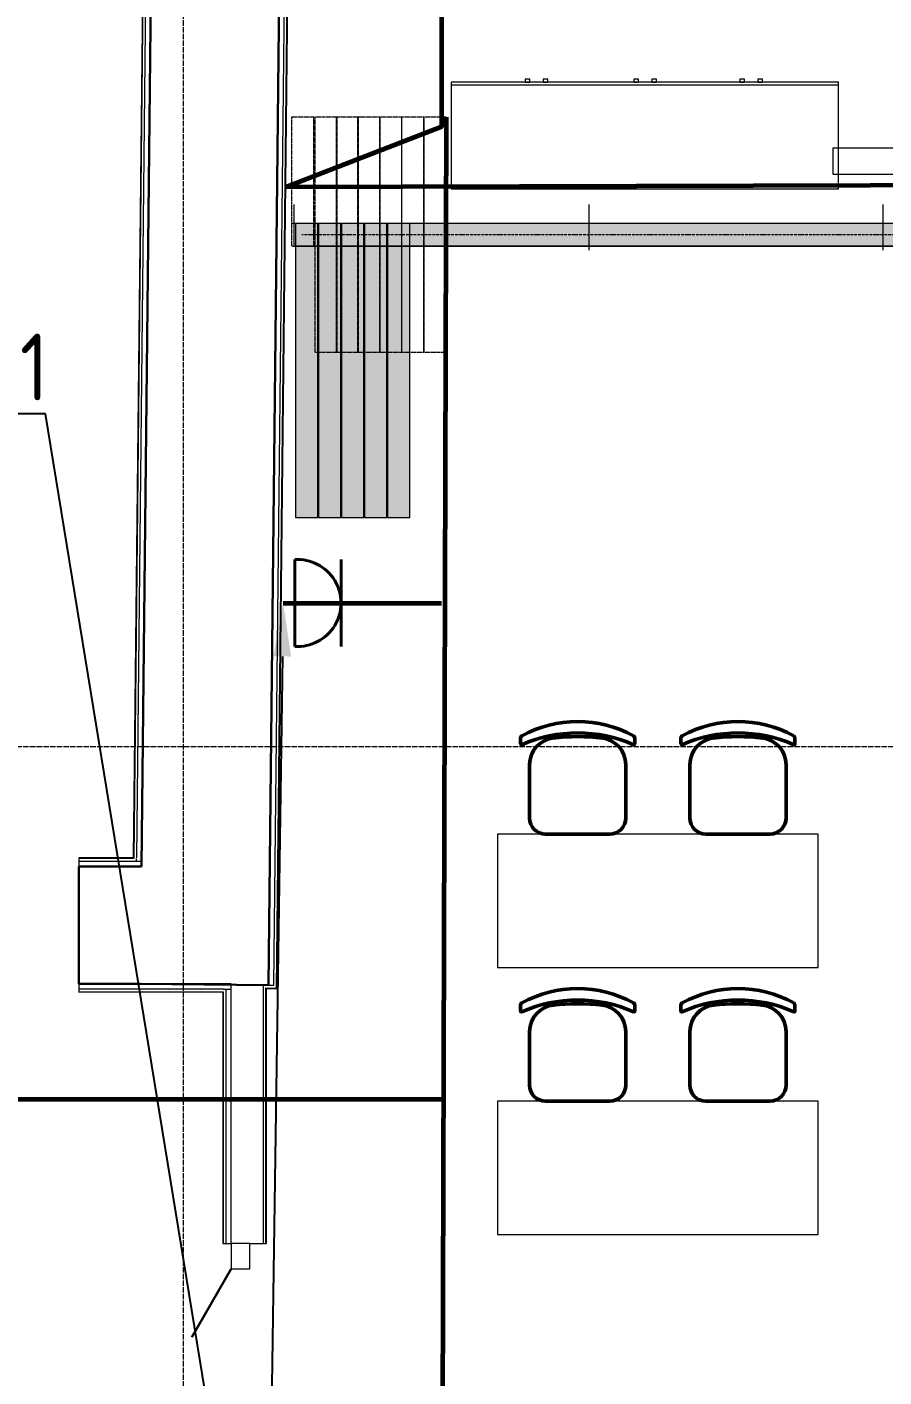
# Model space of a CAD drawing. Header units: millimetres. Extents: x -32 to 417638015, y -35 to 175284279.
# Drawn here: x 417438932 to 417442140, y 175242370 to 175247425 of the extents above; entities that cross this region are included whole.
import ezdxf
from ezdxf import colors
from ezdxf.entities.mleader import LeaderData, LeaderLine
from ezdxf.math import Vec2, Vec3

# ---------------------------------------------------------------- set-up
doc = ezdxf.new("R2010")
doc.units = ezdxf.units.MM
for name, pattern in [('ADSK_Линия сетки', [25, 20, -2.5, 0, -2.5]), ('ADSK_Осевая', [14, 10, -2, 0, -2]), ('ADSK_Штриховая_ш3 п1_5', [4.5, 3, -1.5])]:
    doc.linetypes.add(name, pattern=pattern)
for name, color, linetype, lineweight in [('_ЭМ_В полу', 26, 'Кабель в трубе', 60), ('_ЭМ_гофра', 5, 'Continuous', 60), ('Двери', 7, 'Continuous', 9), ('Оси', 253, 'Continuous', 9), ('Стены наружные', 7, 'Continuous', 18), ('Стены несущие', 7, 'Continuous', 30), ('Стены отделка', 7, 'Continuous', 30), ('Стены перегородки', 7, 'Continuous', 30), ('Стены штриховка', 7, 'Continuous', 9), ('ТХ', 5, 'Continuous', 0), ('ТХ_Задание ЭОМ_СС', 6, 'Continuous', 0), ('Узлы', 7, 'Continuous', 18), ('ШТРИХОВКА', 252, 'Continuous', 15), ('ЭМ', 5, 'Continuous', 40)]:
    doc.layers.add(name, color=color, linetype=linetype, lineweight=lineweight)
doc.layers.add('_ЭМ_Надписи', color=7, linetype='Continuous')
doc.layers.add('Линии', color=7, linetype='Continuous', lineweight=9, true_color=0x00a600)
doc.styles.add('ЭОМ', font='isocpeur.ttf', dxfattribs={"width": 0.85, "height": 250})
doc.linetypes.add('Кабель в трубе', pattern='A,8,[133,ltypeshp.shx,S=1,R=0,X=10,Y=1.3],-3,[130,ltypeshp.shx,S=1.5,R=-45,X=-1.5,Y=0],8', length=19)

# ---------------------------------------------------------------- blocks, each defined once
blk = doc.blocks.new('_ЭМ_ТХ2_4 Этаж')
at = {"color": 8, "linetype": 'Continuous'}
blk.add_line((57716.9, 15511.8), (56266.9, 15511.8), dxfattribs=at)
at = {"color": 8, "linetype": 'ByBlock', "lineweight": -2}
for p, q in [((56527.4, 13067.1), (56527.4, 13045.4)), ((56527.4, 13067.1), (56527.4, 13045.4)), ((56954.4, 13067.1), (56954.4, 13045.4)), ((56954.4, 13067.1), (56954.4, 13045.4)), ((57127.4, 13067.1), (57127.4, 13045.4)), ((57127.4, 13067.1), (57127.4, 13045.4)), ((57554.4, 13067.1), (57554.4, 13045.4)), ((57554.4, 13067.1), (57554.4, 13045.4)), ((56560.9, 12768.1), (56560.9, 12968.4)), ((56560.9, 12768.1), (56560.9, 12968.4)), ((56920.9, 12768.1), (56920.9, 12968.4)), ((56920.9, 12768.1), (56920.9, 12968.4)), ((57160.9, 12768.1), (57160.9, 12968.4)), ((57160.9, 12768.1), (57160.9, 12968.4)), ((57520.9, 12768.1), (57520.9, 12968.4)), ((57520.9, 12768.1), (57520.9, 12968.4)), ((56861, 12708.1), (56620.9, 12708.1)), ((56861, 12708.1), (56620.9, 12708.1)), ((57461, 12708.1), (57220.9, 12708.1)), ((57461, 12708.1), (57220.9, 12708.1)), ((56527.4, 12067.1), (56527.4, 12045.4)), ((56527.4, 12067.1), (56527.4, 12045.4)), ((56954.4, 12067.1), (56954.4, 12045.4)), ((56954.4, 12067.1), (56954.4, 12045.4)), ((57127.4, 12067.1), (57127.4, 12045.4)), ((57127.4, 12067.1), (57127.4, 12045.4)), ((57554.4, 12067.1), (57554.4, 12045.4)), ((57554.4, 12067.1), (57554.4, 12045.4)), ((56560.9, 11768.1), (56560.9, 11968.4)), ((56560.9, 11768.1), (56560.9, 11968.4)), ((56920.9, 11768.1), (56920.9, 11968.4)), ((56920.9, 11768.1), (56920.9, 11968.4)), ((57160.9, 11768.1), (57160.9, 11968.4)), ((57160.9, 11768.1), (57160.9, 11968.4)), ((57520.9, 11768.1), (57520.9, 11968.4)), ((57520.9, 11768.1), (57520.9, 11968.4)), ((56861, 11708.1), (56620.9, 11708.1)), ((56861, 11708.1), (56620.9, 11708.1)), ((57461, 11708.1), (57220.9, 11708.1)), ((57461, 11708.1), (57220.9, 11708.1))]:
    blk.add_line(p, q, dxfattribs=at)
at = {"color": 8, "linetype": 'Continuous'}
for points in [[(57716.9, 15123.9), (57716.9, 15523.9), (56266.9, 15523.9), (56266.9, 15123.9)], [(56544, 15523.9), (56561.4, 15523.9), (56561.4, 15534.1), (56544, 15534.1)], [(56611.7, 15523.9), (56629, 15523.9), (56629, 15534.1), (56611.7, 15534.1)], [(56951, 15523.9), (56968.4, 15523.9), (56968.4, 15534.1), (56951, 15534.1)], [(57018.7, 15523.9), (57036.1, 15523.9), (57036.1, 15534.1), (57018.7, 15534.1)], [(57347.9, 15523.9), (57365.3, 15523.9), (57365.3, 15534.1), (57347.9, 15534.1)], [(57415.6, 15523.9), (57433, 15523.9), (57433, 15534.1), (57415.6, 15534.1)]]:
    blk.add_lwpolyline(points, close=True, dxfattribs=at)
at = {"color": 8, "linetype": 'ByBlock', "lineweight": -2}
for centre, radius, start, end in [((56740.9, 12699), 430.5, 60.9917, 119.0083), ((56740.9, 12699), 430.5, 60.9917, 119.0083), ((57340.9, 12699), 430.5, 60.9917, 119.0083), ((57340.9, 12699), 430.5, 60.9917, 119.0083), ((56537.4, 13067.1), 10, 121.9317, 180), ((56537.4, 13067.1), 10, 121.9317, 180), ((56530.4, 13045.4), 3, 180, 296.1022), ((56530.4, 13045.4), 3, 180, 296.1022), ((56740.9, 12565.7), 520.8, 66.3195, 113.6805), ((56740.9, 12565.7), 520.8, 66.3195, 113.6805), ((56660.9, 12968.4), 100, 95.7416, 180), ((56660.9, 12968.4), 100, 95.7416, 180), ((56740.9, 12272.5), 800.4, 83.247, 96.753), ((56740.9, 12272.5), 800.4, 83.247, 96.753), ((56820.9, 12968.4), 100, 0, 84.2584), ((56820.9, 12968.4), 100, 0, 84.2584), ((56944.4, 13067.1), 10, 0, 58.0683), ((56944.4, 13067.1), 10, 0, 58.0683), ((56951.4, 13045.4), 3, 243.8978, 0), ((56951.4, 13045.4), 3, 243.8978, 0), ((57137.4, 13067.1), 10, 121.9317, 180), ((57137.4, 13067.1), 10, 121.9317, 180), ((57130.4, 13045.4), 3, 180, 296.1022), ((57130.4, 13045.4), 3, 180, 296.1022), ((57340.9, 12565.7), 520.8, 66.3195, 113.6805), ((57340.9, 12565.7), 520.8, 66.3195, 113.6805), ((57260.9, 12968.4), 100, 95.7416, 180), ((57260.9, 12968.4), 100, 95.7416, 180), ((57340.9, 12272.5), 800.4, 83.247, 96.753), ((57340.9, 12272.5), 800.4, 83.247, 96.753), ((57420.9, 12968.4), 100, 0, 84.2584), ((57420.9, 12968.4), 100, 0, 84.2584), ((57544.4, 13067.1), 10, 0, 58.0683), ((57544.4, 13067.1), 10, 0, 58.0683), ((57551.4, 13045.4), 3, 243.8978, 0), ((57551.4, 13045.4), 3, 243.8978, 0), ((56620.9, 12768.1), 60, 180, 270), ((56620.9, 12768.1), 60, 180, 270), ((56860.9, 12768.1), 60, 270, 0), ((56860.9, 12768.1), 60, 270, 0), ((57220.9, 12768.1), 60, 180, 270), ((57220.9, 12768.1), 60, 180, 270), ((57460.9, 12768.1), 60, 270, 0), ((57460.9, 12768.1), 60, 270, 0), ((56740.9, 11565.7), 520.8, 66.3195, 113.6805), ((56740.9, 11565.7), 520.8, 66.3195, 113.6805), ((56740.9, 11699), 430.5, 60.9917, 119.0083), ((56740.9, 11699), 430.5, 60.9917, 119.0083), ((57340.9, 11565.7), 520.8, 66.3195, 113.6805), ((57340.9, 11565.7), 520.8, 66.3195, 113.6805), ((57340.9, 11699), 430.5, 60.9917, 119.0083), ((57340.9, 11699), 430.5, 60.9917, 119.0083), ((56537.4, 12067.1), 10, 121.9317, 180), ((56537.4, 12067.1), 10, 121.9317, 180), ((56530.4, 12045.4), 3, 180, 296.1022), ((56530.4, 12045.4), 3, 180, 296.1022), ((56660.9, 11968.4), 100, 95.7416, 180), ((56660.9, 11968.4), 100, 95.7416, 180), ((56740.9, 11272.5), 800.4, 83.247, 96.753), ((56740.9, 11272.5), 800.4, 83.247, 96.753), ((56820.9, 11968.4), 100, 0, 84.2584), ((56820.9, 11968.4), 100, 0, 84.2584), ((56944.4, 12067.1), 10, 0, 58.0683), ((56944.4, 12067.1), 10, 0, 58.0683), ((56951.4, 12045.4), 3, 243.8978, 0), ((56951.4, 12045.4), 3, 243.8978, 0), ((57137.4, 12067.1), 10, 121.9317, 180), ((57137.4, 12067.1), 10, 121.9317, 180), ((57130.4, 12045.4), 3, 180, 296.1022), ((57130.4, 12045.4), 3, 180, 296.1022), ((57260.9, 11968.4), 100, 95.7416, 180), ((57260.9, 11968.4), 100, 95.7416, 180), ((57340.9, 11272.5), 800.4, 83.247, 96.753), ((57340.9, 11272.5), 800.4, 83.247, 96.753), ((57420.9, 11968.4), 100, 0, 84.2584), ((57420.9, 11968.4), 100, 0, 84.2584), ((57544.4, 12067.1), 10, 0, 58.0683), ((57544.4, 12067.1), 10, 0, 58.0683), ((57551.4, 12045.4), 3, 243.8978, 0), ((57551.4, 12045.4), 3, 243.8978, 0), ((56620.9, 11768.1), 60, 180, 270), ((56620.9, 11768.1), 60, 180, 270), ((56860.9, 11768.1), 60, 270, 0), ((56860.9, 11768.1), 60, 270, 0), ((57220.9, 11768.1), 60, 180, 270), ((57220.9, 11768.1), 60, 180, 270), ((57460.9, 11768.1), 60, 270, 0), ((57460.9, 11768.1), 60, 270, 0)]:
    blk.add_arc(centre, radius, start, end, dxfattribs=at)
at = {"layer": 'Линии', "color": 8, "linetype": 'ADSK_Штриховая_ш3 п1_5'}
for p, q in [((55669.1, 15392), (55669.1, 14910)), ((55753.1, 15392), (55669.1, 15392)), ((55753.1, 14910), (55753.1, 15392)), ((55757.1, 15392), (55757.1, 14512)), ((55841.1, 15392), (55757.1, 15392)), ((55837.1, 15392), (55837.1, 14512)), ((55921.1, 15392), (55837.1, 15392)), ((55841.1, 14512), (55841.1, 15392)), ((55917.1, 15392), (55917.1, 14512)), ((56001.1, 15392), (55917.1, 15392)), ((55921.1, 14512), (55921.1, 15392)), ((55999.1, 15392), (55999.1, 14512)), ((56083.1, 15392), (55999.1, 15392)), ((56001.1, 14512), (56001.1, 15392)), ((56081.1, 15392), (56081.1, 14512)), ((56165.1, 15392), (56081.1, 15392)), ((56083.1, 14512), (56083.1, 15392)), ((56165.1, 15392), (56165.1, 14512)), ((56249.1, 15392), (56165.1, 15392)), ((56165.1, 14512), (56165.1, 15392)), ((56249.1, 14512), (56249.1, 15392)), ((55757.1, 14512), (55841.1, 14512)), ((55837.1, 14512), (55921.1, 14512)), ((55917.1, 14512), (56001.1, 14512)), ((55999.1, 14512), (56083.1, 14512)), ((56081.1, 14512), (56165.1, 14512)), ((56165.1, 14512), (56249.1, 14512))]:
    blk.add_line(p, q, dxfattribs=at)
at = {"layer": 'Линии', "color": 8}
for p, q in [((61184.5, 14994), (55673.1, 14994)), ((55673.1, 14910), (61184.5, 14910))]:
    blk.add_line(p, q, dxfattribs=at)
at = {"layer": 'Линии', "color": 8, "linetype": 'ADSK_Осевая', "lineweight": 18}
blk.add_line((61184.5, 14952), (55708.3, 14952), dxfattribs=at)
at = {"layer": 'ТХ', "color": 8}
for p, q in [((57640.9, 12708.1), (56440.9, 12708.1)), ((56440.9, 12708.1), (56440.9, 12208.1)), ((57640.9, 12208.1), (57640.9, 12708.1)), ((56440.9, 12208.1), (57640.9, 12208.1)), ((57640.9, 11708.1), (56440.9, 11708.1)), ((56440.9, 11708.1), (56440.9, 11208.1)), ((57640.9, 11208.1), (57640.9, 11708.1)), ((56440.9, 11208.1), (57640.9, 11208.1))]:
    blk.add_line(p, q, dxfattribs=at)
blk.add_lwpolyline([(59697.2, 15177.6), (57697.2, 15177.6), (57697.2, 15277.6), (59697.2, 15277.6)], close=True, dxfattribs=at)
blk = doc.blocks.new('План 4 этажа')
at = {"layer": 'Узлы'}
for points in [[(50034.035, 15148.902), (55276.035, 15148.902), (55276.035, 15232.902), (49776.035, 15232.902), (49776.035, 15148.902), (50032.035, 15148.902)], [(49860.035, 14132.902), (49860.035, 15148.902), (49776.035, 15148.902), (49776.035, 14132.902)], [(49946.035, 14132.902), (49946.035, 15148.902), (49862.035, 15148.902), (49862.035, 14132.902)], [(50032.035, 14132.902), (50032.035, 15148.902), (49948.035, 15148.902), (49948.035, 14132.902)], [(50118.035, 14132.902), (50118.035, 15148.902), (50034.035, 15148.902), (50034.035, 14132.902)], [(50204.035, 14132.902), (50204.035, 15148.902), (50120.035, 15148.902), (50120.035, 14132.902)]]:
    blk.add_hatch(color=8, dxfattribs=at).paths.add_polyline_path(points)
at = {"layer": 'Двери', "color": 8}
for p, q in [((49605.554, 11413.902), (49535.554, 11413.902)), ((49535.554, 11413.902), (49535.554, 11318.902)), ((49605.554, 11318.902), (49605.554, 11413.902)), ((49535.554, 11318.902), (49605.554, 11318.902))]:
    blk.add_line(p, q, dxfattribs=at)
at = {"layer": 'Двери', "color": 8, "lineweight": 30}
blk.add_line((49535.554, 11318.902), (49388.054, 11063.424), dxfattribs=at)
at = {"layer": 'Линии', "color": 8}
for p, q in [((49771.035, 15148.902), (49771.035, 15303.902)), ((50876.035, 15133.902), (50876.035, 15303.902)), ((51976.035, 15133.902), (51976.035, 15303.902)), ((55276.035, 15232.902), (49776.035, 15232.902)), ((49776.035, 15232.902), (49776.035, 15148.902)), ((49776.035, 15232.902), (49776.035, 14132.902)), ((49860.035, 15232.902), (49776.035, 15232.902)), ((49860.035, 14132.902), (49860.035, 15232.902)), ((49862.035, 15232.902), (49862.035, 14132.902)), ((49946.035, 15232.902), (49862.035, 15232.902)), ((49946.035, 14132.902), (49946.035, 15232.902)), ((49948.035, 15232.902), (49948.035, 14132.902)), ((50032.035, 15232.902), (49948.035, 15232.902)), ((50032.035, 14132.902), (50032.035, 15232.902)), ((50034.035, 15232.902), (50034.035, 14132.902)), ((50118.035, 15232.902), (50034.035, 15232.902)), ((50118.035, 14132.902), (50118.035, 15232.902)), ((50120.035, 15232.902), (50120.035, 14132.902)), ((50204.035, 15232.902), (50120.035, 15232.902)), ((50204.035, 14132.902), (50204.035, 15232.902)), ((49776.035, 15148.902), (55276.035, 15148.902)), ((49776.035, 14132.902), (49860.035, 14132.902)), ((49862.035, 14132.902), (49946.035, 14132.902)), ((49948.035, 14132.902), (50032.035, 14132.902)), ((50034.035, 14132.902), (50118.035, 14132.902)), ((50120.035, 14132.902), (50204.035, 14132.902))]:
    blk.add_line(p, q, dxfattribs=at)
at = {"layer": 'Линии', "color": 8, "linetype": 'ADSK_Осевая', "lineweight": 18}
blk.add_line((55276.035, 15190.902), (49806.166, 15190.902), dxfattribs=at)
at = {"layer": 'Оси', "color": 8, "linetype": 'ADSK_Линия сетки'}
for p, q in [((49356.505, -3353.101), (49356.505, 43685.833)), ((-10052.178, 13274.489), (56511.792, 13274.489))]:
    blk.add_line(p, q, dxfattribs=at)
at = {"layer": 'Стены наружные', "color": 8}
blk.add_line((48965.128, 12355.838), (49503.554, 12355.838), dxfattribs=at)
at = {"layer": 'Стены несущие', "color": 8}
for p, q in [((49200.285, 12825.838), (49258.359, 18268.543)), ((49675.563, 12380.757), (49738.331, 18263.422)), ((48965.128, 12825.838), (48965.128, 12385.838)), ((49200.285, 12825.838), (48965.128, 12825.838)), ((48965.128, 12385.838), (49195.59, 12385.838)), ((49195.591, 12385.878), (49675.563, 12380.757))]:
    blk.add_line(p, q, dxfattribs=at)
at = {"layer": 'Стены отделка', "color": 8, "lineweight": 9}
for p, q in [((49226.36, 18268.885), (49168.625, 12857.838)), ((49707.455, 12370.416), (49770.33, 18263.081)), ((48965.128, 12857.838), (48965.128, 12825.838)), ((49168.625, 12857.838), (48965.128, 12857.838)), ((48965.128, 12845.838), (49200.285, 12845.838)), ((49180.497, 12845.838), (49180.5, 12846.049)), ((49180.5, 12846.049), (49200.498, 12845.836)), ((49200.285, 12825.838), (49200.285, 12845.838)), ((48965.128, 12385.838), (48965.128, 12353.838)), ((49535.554, 12385.838), (49195.59, 12385.838)), ((49535.554, 12382.211), (49535.554, 12385.838)), ((49503.554, 12353.838), (49503.554, 11413.902)), ((49505.554, 12365.838), (49535.554, 12365.838)), ((49667.554, 11413.902), (49667.554, 12368.842)), ((49667.554, 12368.842), (49707.434, 12368.416)), ((49675.563, 12380.757), (49695.562, 12380.544)), ((49503.554, 11413.902), (49535.554, 11413.902)), ((49655.554, 11413.902), (49667.554, 11413.902))]:
    blk.add_line(p, q, dxfattribs=at)
at = {"layer": 'Стены перегородки', "color": 8, "lineweight": 18}
for p, q in [((49655.554, 12382.211), (49535.554, 12382.211)), ((49535.554, 11413.902), (49535.554, 12382.211)), ((49655.554, 12382.211), (49655.554, 11413.902)), ((49605.554, 11413.902), (49655.554, 11413.902))]:
    blk.add_line(p, q, dxfattribs=at)
at = {"layer": 'Стены штриховка', "color": 8}
for p, q in [((49228.36, 18268.863), (49170.603, 12855.838)), ((49238.36, 18268.757), (49180.625, 12857.838)), ((49695.562, 12380.544), (49758.33, 18263.209)), ((49705.434, 12368.438), (49768.33, 18263.102)), ((49170.603, 12855.838), (48965.128, 12855.838)), ((49180.5, 12846.049), (49180.604, 12855.838)), ((49505.554, 12365.838), (48965.128, 12365.838)), ((49503.554, 12355.838), (49505.554, 12355.838)), ((49505.554, 12355.838), (49505.554, 11413.902)), ((49515.554, 12365.838), (49515.554, 11413.902)), ((49665.554, 11413.902), (49665.554, 12370.863)), ((49665.554, 12370.863), (49707.455, 12370.416)), ((49707.434, 12368.416), (49707.455, 12370.416))]:
    blk.add_line(p, q, dxfattribs=at)
blk = doc.blocks.new('1м розетка IP20')
at = {"layer": 'ЭМ', "color": 5}
for p, q in [((-10.5, 162.7), (-10.5, -162.7)), ((163.1, 162.7), (163.1, -162.7)), ((-10.5, 0), (315.5, 0))]:
    blk.add_line(p, q, dxfattribs=at)
blk.add_arc((0, 0), 163.1, 266.3196, 93.6804, dxfattribs=at)

msp = doc.modelspace()

# ---------------------------------------------------------------- linework, layer by layer
at = {"layer": '_ЭМ_В полу', "ltscale": 25}
msp.add_lwpolyline([(417445151.5, 175248284.3), (417445151.5, 175246839.6), (417439900.4, 175246824.6)], dxfattribs=at)
at = {"layer": '_ЭМ_гофра', "linetype": 'ByBlock'}
for points in [[(417440483.7, 175251532), (417440483.7, 175247050.6), (417439900.4, 175246824.6)], [(417440501.6, 175247086.6), (417440483.7, 175240913.2), (417444970.8, 175240913.2), (417445267.9, 175240500.9)], [(417440483.7, 175247050.6), (417440483.7, 175247050.6)], [(417439890.9, 175245267.8), (417440483.7, 175245267.8)], [(417438896.9, 175243409.5), (417440483.7, 175243409.5)]]:
    msp.add_lwpolyline(points, dxfattribs=at)

# ---------------------------------------------------------------- block references
at = {"layer": 'ТХ_Задание ЭОМ_СС', "lineweight": 50}
msp.add_blockref('_ЭМ_ТХ2_4 Этаж', (417384252.5, 175231694.6), dxfattribs=at)
at = {"layer": 'ШТРИХОВКА'}
msp.add_blockref('План 4 этажа', (417390161, 175231455.7), dxfattribs=at)
at = {"layer": 'ЭМ'}
msp.add_blockref('1м розетка IP20', (417439944.6, 175245267.8), dxfattribs=at)

# ---------------------------------------------------------------- leaders
at = {"layer": '_ЭМ_Надписи', "color": 7, "ltscale": 5}
ml = msp.add_multileader_mtext('Standard', dxfattribs=at)
ml.set_content('{\\fGOST Common|b0|i0|c204|p34;\\W0.9;\\C256;4ЩРС-2\\fISOCPEUR|b0|i0|c204|p34;\\W0.85; Гр.11 Резерв\\P\\fGOST Common|b0|i0|c0|p34;\\W0.9;h=\\fGOST Common|b0|i0|c204|p34;1\\fGOST Common|b0|i0|c0|p34;.\\fGOST Common|b0|i0|c204|p34;8м}', color=1, style='ЭОМ')
ml.set_leader_properties()
ml.build(insert=Vec2(0, 0))
ml.multileader.update_dxf_attribs({"text_left_attachment_type": 6, "text_right_attachment_type": 6, "dogleg_length": 0, "arrow_head_size": 200})
ctx = ml.context
ctx.base_point, ctx.char_height, ctx.arrow_head_size, ctx.landing_gap_size, ctx.plane_origin = Vec3(417437264.3, 175245976.2), 250, 200, 0, Vec3(417427514.7, 175266790.2)
ctx.left_attachment, ctx.right_attachment = 6, 6
notes = []
notes.append((ctx, [(1, (1, 1, 0), (417439001.8, 175245976.2), (-1, 0), 0, [(2, [(417439890.9, 175245267.8), (417439828.5, 175240911.5), (417439828.5, 175240911.5)], 0, [])])]))
ctx.mtext.insert, ctx.mtext.width, ctx.mtext.defined_height, ctx.mtext.flow_direction = Vec3(417437264.3, 175246276.2), 2273.288, 545.6, 5
for ctx, leaders in notes:
    for number, flags, end, landing, length, lines in leaders:
        leader = LeaderData()
        leader.index, (leader.has_last_leader_line, leader.has_dogleg_vector, leader.attachment_direction) = number, flags
        leader.last_leader_point, leader.dogleg_vector, leader.dogleg_length = Vec3(end), Vec3(landing), length
        for number, points, colour, breaks in lines:
            line = LeaderLine()
            line.index, line.vertices, line.color, line.breaks = number, Vec3.list(points), colors.encode_raw_color(colour), breaks
            leader.lines.append(line)
        ctx.leaders.append(leader)

doc.saveas('drawing.dxf')
